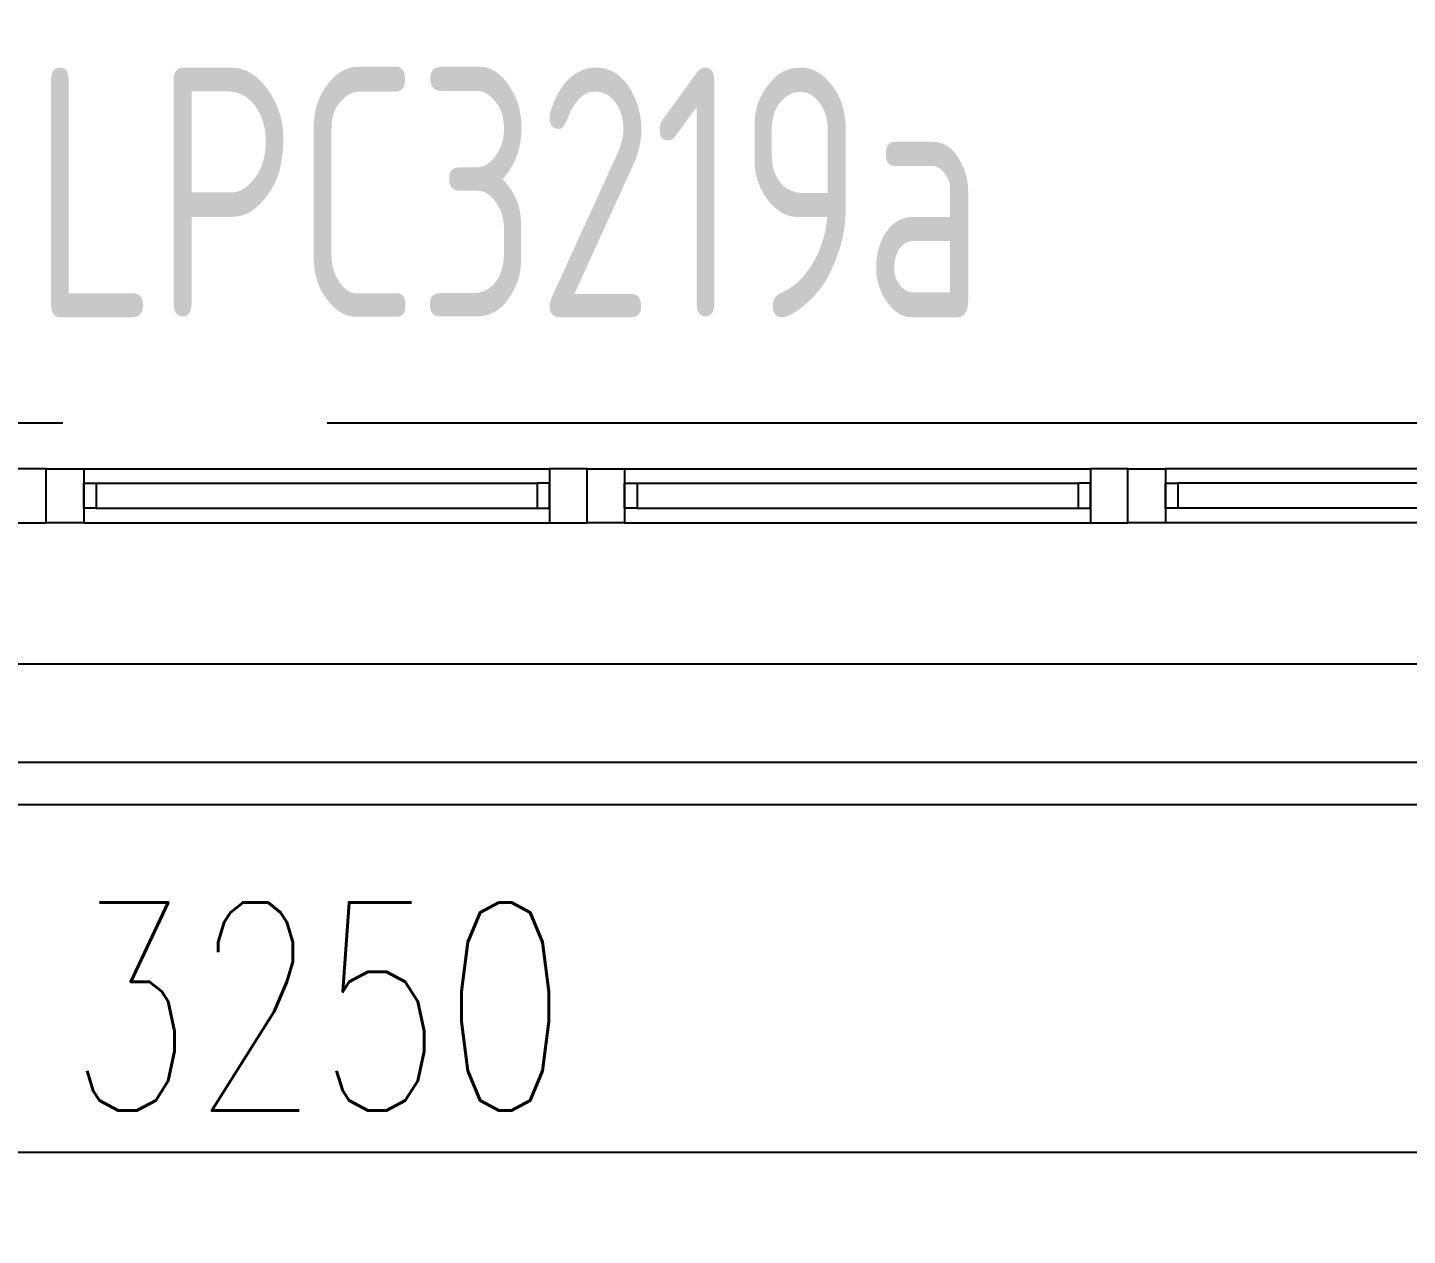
# Model space of a CAD drawing. Extents: x 296441 to 853063, y 459050 to 1117990.
# Drawn here: x 617651 to 619309, y 566051 to 567502 of the extents above; entities that cross this region are included whole.
import ezdxf

# ---------------------------------------------------------------- set-up
doc = ezdxf.new("R2010")
doc.units = 0
doc.header["$LTSCALE"] = 1000
doc.linetypes.add('14-GRID$0$CENTER2', pattern=[28.575, 19.05, -3.175, 3.175, -3.175])
for name, color, linetype in [('14-GRID$0$G-GRID', 9, '14-GRID$0$CENTER2'), ('D-TEXT-FL01-mi$0$A-WIND-IDEN', 33, 'Continuous'), ('G-FL03$0$$0$A-SECT-WIND', 155, 'Continuous'), ('G-FL03$0$$1$A-SECT-WOOD', 17, 'Continuous'), ('G-FL03$0$A-OVLK', 140, 'Continuous'), ('ZT1_Dim---标注---PM、LM、DY、JD', 252, 'Continuous')]:
    doc.layers.add(name, color=color, linetype=linetype)
doc.styles.get("Standard").update_dxf_attribs({"font": 'gbenor.shx', "bigfont": 'gbcbig.shx'})
doc.styles.add('ZT-DIMSTYLE', font='ROMANS.shx', dxfattribs={"width": 0.7, "bigfont": 'CHINESE.shx'})
doc.dimstyles.new('ZT-DIM100', dxfattribs={"dimscale": 100, "dimtxt": 2.5, "dimasz": 1.5, "dimexe": 1, "dimexo": 1, "dimgap": 0.5, "dimtad": 1, "dimdec": 0, "dimdsep": 46, "dimtxsty": 'ZT-DIMSTYLE', "dimblk": 'ARCHTICK', "dimcen": 2.5, "dimclrd": 175, "dimclre": 175, "dimclrt": 7, "dimazin": 2, "dimtfac": 1, "dimtix": 1, "dimtmove": 2, "dimatfit": 3, "dimfxl": 0, "dimarcsym": 0})

# ---------------------------------------------------------------- blocks, each defined once
blk = doc.blocks.new('QWEFRF')
at = {"layer": 'D-TEXT-FL01-mi$0$A-WIND-IDEN', "width": 0.8}
blk.add_text('LPC3219a', height=300, dxfattribs=at).set_placement((767503.3, 408147.4))
blk = doc.blocks.new('G1三层')
at = {"layer": 'G-FL03$0$$0$A-SECT-WIND', "extrusion": (8.34702e-21, 4.5439e-05, 1)}
for p, q in [((767566, 407966.8), (768126, 407966.8)), ((768216, 407966.8), (768776, 407966.8)), ((769426, 407966.8), (768866, 407966.8)), ((767581, 407949.3), (768111, 407949.3)), ((768231, 407949.3), (768761, 407949.3)), ((769411, 407949.3), (768881, 407949.3)), ((767581, 407919.3), (768111, 407919.3)), ((768231, 407919.3), (768761, 407919.3)), ((769411, 407919.3), (768881, 407919.3)), ((767566, 407901.8), (768126, 407901.8)), ((768216, 407901.8), (768776, 407901.8)), ((769426, 407901.8), (768866, 407901.8))]:
    blk.add_line(p, q, dxfattribs=at)
at = {"layer": 'G-FL03$0$$1$A-SECT-WOOD', "extrusion": (8.34702e-21, 4.5439e-05, 1), "elevation": 0.1}
for points in [[(767521, 407966.8), (767476, 407966.8), (767476, 407901.8), (767521, 407901.8)], [(767521, 407966.8), (767566, 407966.8), (767566, 407901.8), (767521, 407901.8)], [(768171, 407966.8), (768126, 407966.8), (768126, 407901.8), (768171, 407901.8)], [(768171, 407966.8), (768216, 407966.8), (768216, 407901.8), (768171, 407901.8)], [(768821, 407966.8), (768776, 407966.8), (768776, 407901.8), (768821, 407901.8)], [(768821, 407966.8), (768866, 407966.8), (768866, 407901.8), (768821, 407901.8)], [(767581, 407949.3), (767581, 407919.3), (767566, 407919.3), (767566, 407949.3)], [(768111, 407949.3), (768111, 407919.3), (768126, 407919.3), (768126, 407949.3)], [(768231, 407949.3), (768231, 407919.3), (768216, 407919.3), (768216, 407949.3)], [(768761, 407949.3), (768761, 407919.3), (768776, 407919.3), (768776, 407949.3)], [(768881, 407949.3), (768881, 407919.3), (768866, 407919.3), (768866, 407949.3)]]:
    blk.add_lwpolyline(points, close=True, dxfattribs=at)
at = {"layer": 'G-FL03$0$A-OVLK', "extrusion": (8.34702e-21, 4.5439e-05, 1), "elevation": 0.1}
for points in [[(770405, 407562.8), (765287, 407562.8), (765287, 411380.8)], [(770354, 407613.8), (765338, 407613.8), (765338, 411329.8)], [(770236, 407731.8), (765456, 407731.8), (765456, 411211.8)]]:
    blk.add_lwpolyline(points, dxfattribs=at)
blk = doc.blocks.new('_ArchTick')
at = {"color": 0, "linetype": 'ByBlock', "const_width": 0.4}
blk.add_lwpolyline([(-0.5, -0.5), (0.5, 0.5)], dxfattribs=at)
blk = doc.blocks.new('*D1201')
at = {"layer": 'Defpoints', "color": 0, "ltscale": 1000, "transparency": 16777216}
for p in [(616374.9, 566848.7, 0), (619624.9, 566848.7), (619624.9, 566150.9)]:
    blk.add_point(p, dxfattribs=at)
at = {"layer": 'ZT1_Dim---标注---PM、LM、DY、JD', "color": 175, "linetype": 'ByBlock', "lineweight": -2, "ltscale": 1000, "transparency": 16777216}
for p, q in [((616374.9, 566748.7), (616374.9, 566050.9)), ((619624.9, 566748.7), (619624.9, 566050.9)), ((616374.9, 566150.9), (619624.9, 566150.9))]:
    blk.add_line(p, q, dxfattribs=at)
at = {"layer": 'ZT1_Dim---标注---PM、LM、DY、JD', "color": 175, "lineweight": -2, "ltscale": 1000, "transparency": 16777216, "xscale": 150, "yscale": 150, "zscale": 150, "rotation": 180}
blk.add_blockref('_ArchTick', (616374.9, 566150.9), dxfattribs=at)
at = {"layer": 'ZT1_Dim---标注---PM、LM、DY、JD', "color": 175, "lineweight": -2, "ltscale": 1000, "transparency": 16777216, "xscale": 150, "yscale": 150, "zscale": 150}
blk.add_blockref('_ArchTick', (619624.9, 566150.9), dxfattribs=at)
at = {"layer": 'ZT1_Dim---标注---PM、LM、DY、JD', "color": 7, "ltscale": 1000, "transparency": 16777216, "insert": (617999.9, 566325.9), "char_height": 250, "attachment_point": 5, "style": 'ZT-DIMSTYLE'}
blk.add_mtext('3250', dxfattribs=at)

msp = doc.modelspace()

# ---------------------------------------------------------------- linework, layer by layer
at = {"layer": '14-GRID$0$G-GRID', "color": 8, "ltscale": 0.1}
msp.add_line((595151, 567027.2), (674432.5, 567027.2), dxfattribs=at)

# ---------------------------------------------------------------- block references
for name, p in [('QWEFRF', (-149846.1, 159006.8, 18.5)), ('G1三层', (-149847.6, 159005.4))]:
    msp.add_blockref(name, p)

# ---------------------------------------------------------------- dimensions: what is measured, and where the dimension line sits
at = {"layer": 'ZT1_Dim---标注---PM、LM、DY、JD', "ltscale": 1000}
dim = msp.add_linear_dim(base=(619624.9, 566150.9, 0), p1=(616374.9, 566848.7, 0), p2=(619624.9, 566848.7, 0), dimstyle='ZT-DIM100', dxfattribs=at)
dim.commit()
dim.dimension.update_dxf_attribs({"geometry": '*D1201', "text_midpoint": (617999.9, 566325.9, 0)})

doc.saveas('drawing.dxf')
